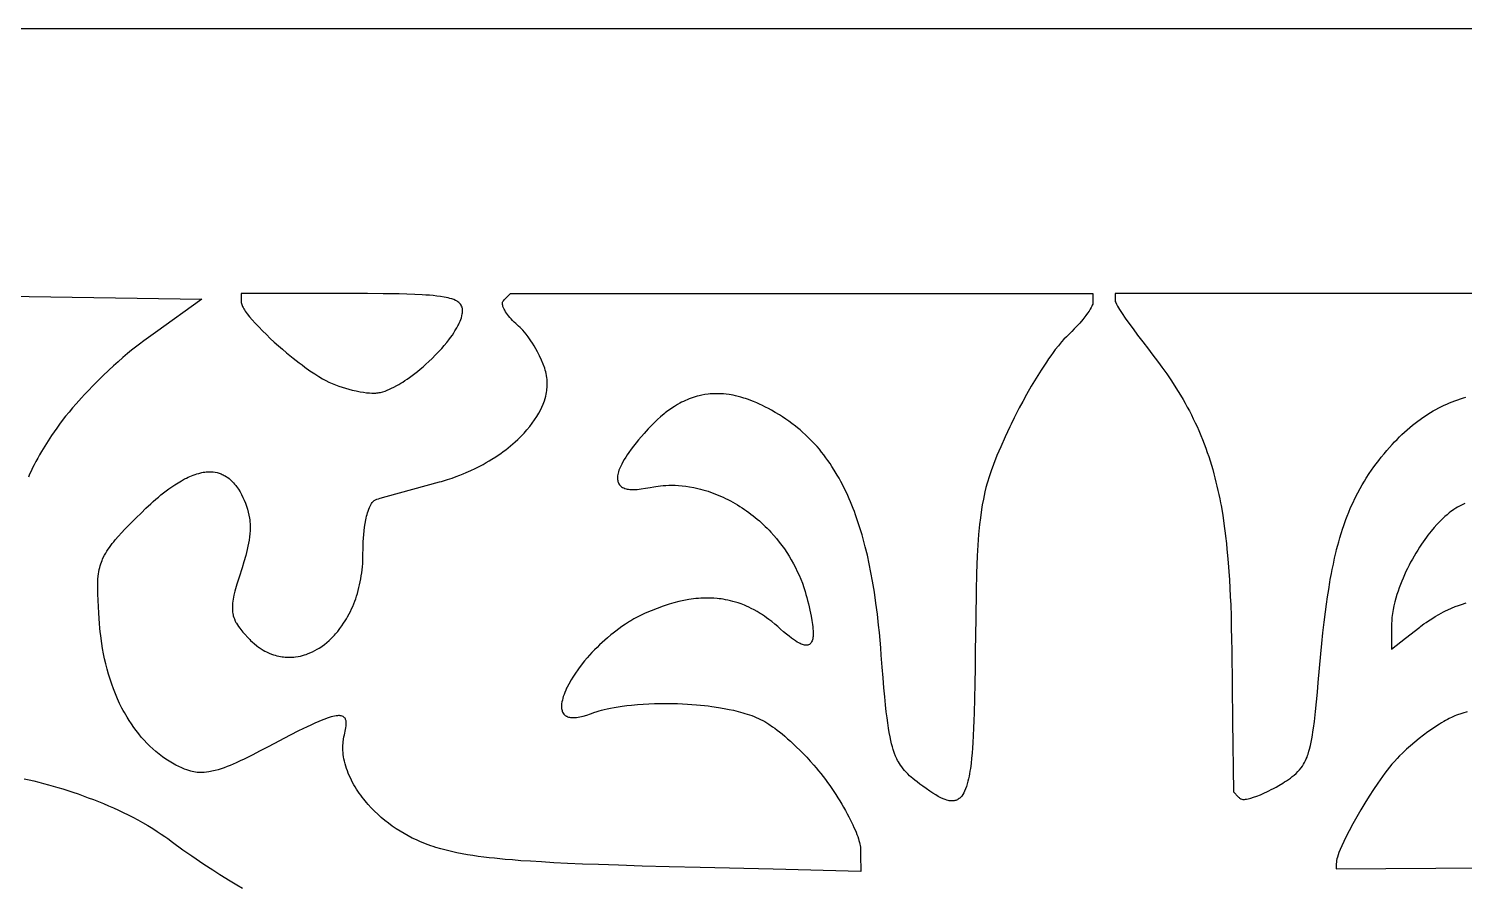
# Model space of a CAD drawing. Extents: x -500 to 500, y -1000 to 1000.
# Drawn here: x -203.5 to 68.2, y 837.6 to 1000 of the extents above; entities that cross this region are included whole.
import ezdxf

# ---------------------------------------------------------------- set-up
doc = ezdxf.new("R2010")
doc.units = 0
doc.layers.add('APS_GEOMETR_', color=18, linetype='CONTINUOUS')

msp = doc.modelspace()

# ---------------------------------------------------------------- linework, layer by layer
at = {"layer": 'APS_GEOMETR_'}
for points in [[(-500, -1000), (500, -1000), (500, 1000), (-500, 1000)], [(-158.15, 864.2), (-159.65, 863.41), (-161.16, 862.63), (-161.92, 862.25), (-162.68, 861.87), (-163.44, 861.51), (-164.21, 861.16), (-164.77, 860.92), (-165.33, 860.68), (-165.89, 860.45), (-166.46, 860.23), (-167.03, 860.03), (-167.61, 859.85), (-168.19, 859.69), (-168.78, 859.55), (-169.06, 859.49), (-169.4, 859.43), (-169.79, 859.37), (-170.24, 859.33), (-170.48, 859.32), (-170.73, 859.31), (-171, 859.32), (-171.28, 859.33), (-171.57, 859.35), (-171.87, 859.39), (-172.19, 859.44), (-172.51, 859.51), (-172.81, 859.58), (-173.16, 859.68), (-173.56, 859.82), (-174.01, 859.98), (-174.5, 860.19), (-175.04, 860.44), (-175.61, 860.73), (-176.23, 861.06), (-176.56, 861.26), (-176.89, 861.46), (-177.54, 861.87), (-178.17, 862.32), (-178.79, 862.79), (-179.39, 863.28), (-179.97, 863.79), (-180.54, 864.32), (-181.09, 864.87), (-181.63, 865.44), (-182.15, 866.03), (-182.65, 866.62), (-183.13, 867.24), (-183.59, 867.86), (-184.03, 868.5), (-184.46, 869.15), (-184.86, 869.8), (-185.11, 870.22), (-185.35, 870.65), (-185.59, 871.08), (-185.82, 871.52), (-186.25, 872.4), (-186.67, 873.29), (-187.05, 874.2), (-187.41, 875.12), (-187.75, 876.05), (-188.06, 876.99), (-188.35, 877.94), (-188.62, 878.89), (-188.87, 879.85), (-189.09, 880.82), (-189.29, 881.79), (-189.47, 882.76), (-189.63, 883.73), (-189.77, 884.7), (-189.83, 885.25), (-189.91, 885.9), (-189.98, 886.65), (-190.05, 887.5), (-190.13, 888.45), (-190.2, 889.51), (-190.27, 890.67), (-190.34, 891.93), (-190.39, 893.06), (-190.4, 893.62), (-190.41, 894.18), (-190.4, 894.75), (-190.38, 895.31), (-190.35, 895.88), (-190.3, 896.44), (-190.25, 896.88), (-190.18, 897.3), (-190.1, 897.7), (-190.01, 898.08), (-189.92, 898.44), (-189.81, 898.79), (-189.7, 899.11), (-189.59, 899.42), (-189.47, 899.7), (-189.35, 899.97), (-189.12, 900.44), (-188.89, 900.84), (-188.69, 901.17), (-188.44, 901.54), (-188.19, 901.91), (-187.92, 902.27), (-187.65, 902.63), (-187.37, 902.98), (-187.08, 903.32), (-186.49, 904), (-185.88, 904.66), (-185.26, 905.32), (-184, 906.6), (-183.1, 907.5), (-182.2, 908.4), (-181.28, 909.29), (-180.35, 910.16), (-179.88, 910.58), (-179.4, 911), (-178.92, 911.41), (-178.43, 911.82), (-177.93, 912.21), (-177.43, 912.6), (-176.92, 912.98), (-176.4, 913.34), (-175.8, 913.74), (-175.2, 914.13), (-174.58, 914.5), (-173.95, 914.84), (-173.63, 915.01), (-173.3, 915.16), (-172.98, 915.31), (-172.65, 915.45), (-172.31, 915.58), (-171.97, 915.7), (-171.63, 915.8), (-171.29, 915.9), (-170.9, 916), (-170.68, 916.05), (-170.42, 916.1), (-170.15, 916.14), (-169.86, 916.17), (-169.55, 916.2), (-169.23, 916.2), (-168.89, 916.2), (-168.54, 916.17), (-168.18, 916.12), (-167.81, 916.04), (-167.43, 915.93), (-167.05, 915.79), (-166.85, 915.71), (-166.66, 915.62), (-166.46, 915.52), (-166.26, 915.41), (-166.01, 915.25), (-165.77, 915.09), (-165.54, 914.91), (-165.31, 914.72), (-165.1, 914.52), (-164.89, 914.31), (-164.68, 914.09), (-164.49, 913.87), (-164.3, 913.63), (-164.12, 913.39), (-163.95, 913.15), (-163.78, 912.9), (-163.47, 912.39), (-163.19, 911.88), (-162.92, 911.35), (-162.68, 910.82), (-162.45, 910.27), (-162.25, 909.72), (-162.07, 909.16), (-161.92, 908.59), (-161.79, 908.01), (-161.69, 907.44), (-161.65, 907.14), (-161.62, 906.85), (-161.58, 906.26), (-161.57, 905.67), (-161.58, 905.07), (-161.62, 904.48), (-161.68, 903.89), (-161.76, 903.29), (-161.86, 902.7), (-161.97, 902.11), (-162.1, 901.52), (-162.24, 900.93), (-162.4, 900.35), (-162.73, 899.19), (-163.08, 898.05), (-163.66, 896.26), (-164.06, 894.94), (-164.44, 893.61), (-164.62, 892.87), (-164.77, 892.12), (-164.82, 891.73), (-164.87, 891.34), (-164.91, 890.95), (-164.93, 890.56), (-164.92, 890.2), (-164.9, 889.89), (-164.88, 889.63), (-164.85, 889.41), (-164.79, 889.11), (-164.75, 888.98), (-164.65, 888.66), (-164.55, 888.39), (-164.37, 887.97), (-164.24, 887.7), (-164.17, 887.6), (-163.97, 887.28), (-163.76, 886.96), (-163.54, 886.65), (-163.32, 886.35), (-162.92, 885.87), (-162.57, 885.46), (-162, 884.84), (-161.63, 884.45), (-161.47, 884.29), (-161.12, 883.98), (-160.81, 883.7), (-160.31, 883.3), (-159.98, 883.05), (-159.84, 882.95), (-159.46, 882.7), (-159.1, 882.49), (-158.77, 882.3), (-158.46, 882.14), (-157.93, 881.9), (-157.53, 881.73), (-157.17, 881.61), (-156.82, 881.5), (-156.48, 881.41), (-156.15, 881.33), (-155.83, 881.27), (-155.53, 881.21), (-155.24, 881.18), (-154.96, 881.15), (-154.44, 881.11), (-153.99, 881.11), (-153.59, 881.13), (-153.27, 881.15), (-152.98, 881.19), (-152.49, 881.27), (-152.05, 881.36), (-151.65, 881.46), (-151.29, 881.56), (-150.97, 881.66), (-150.69, 881.76), (-150.25, 881.93), (-149.75, 882.17), (-149.3, 882.4), (-148.89, 882.63), (-148.53, 882.85), (-148.21, 883.05), (-147.93, 883.24), (-147.5, 883.55), (-147.03, 883.94), (-146.61, 884.31), (-146.24, 884.66), (-145.91, 884.98), (-145.62, 885.28), (-145.38, 885.55), (-145, 885.99), (-144.58, 886.55), (-144.2, 887.06), (-143.87, 887.55), (-143.59, 887.99), (-143.34, 888.39), (-143.13, 888.75), (-142.81, 889.34), (-142.59, 889.8), (-142.37, 890.27), (-142.16, 890.74), (-141.96, 891.22), (-141.77, 891.7), (-141.59, 892.18), (-141.43, 892.67), (-141.27, 893.16), (-141.11, 893.73), (-140.98, 894.29), (-140.85, 894.84), (-140.74, 895.4), (-140.63, 895.96), (-140.53, 896.52), (-140.45, 897.08), (-140.38, 897.64), (-140.32, 898.21), (-140.27, 898.86), (-140.23, 899.8), (-140.21, 900.75), (-140.2, 901.48), (-140.18, 902.21), (-140.16, 902.93), (-140.11, 903.66), (-140.06, 904.35), (-140, 905.04), (-139.91, 905.74), (-139.81, 906.42), (-139.69, 907.11), (-139.61, 907.45), (-139.53, 907.78), (-139.44, 908.12), (-139.35, 908.45), (-139.24, 908.78), (-139.13, 909.11), (-139, 909.42), (-138.87, 909.71), (-138.73, 909.96), (-138.59, 910.18), (-138.45, 910.37), (-138.32, 910.53), (-138.19, 910.66), (-138.08, 910.76), (-137.96, 910.85), (-137.83, 910.92), (-137.7, 910.98), (-137.56, 911.03), (-137.27, 911.11), (-136.99, 911.19), (-135.85, 911.5), (-130.8, 912.89), (-125.74, 914.28), (-125.33, 914.39), (-125.15, 914.44), (-124.2, 914.74), (-123.34, 915.02), (-122.56, 915.3), (-121.86, 915.57), (-121.23, 915.81), (-120.69, 916.04), (-119.83, 916.42), (-118.98, 916.83), (-118.2, 917.22), (-117.5, 917.59), (-116.88, 917.94), (-116.32, 918.26), (-115.84, 918.56), (-115.08, 919.04), (-114.61, 919.36), (-114.13, 919.69), (-113.67, 920.03), (-113.21, 920.38), (-112.75, 920.73), (-112.3, 921.09), (-111.86, 921.46), (-111.43, 921.84), (-110.94, 922.28), (-110.33, 922.88), (-109.74, 923.49), (-109.18, 924.12), (-108.63, 924.77), (-108.17, 925.38), (-107.73, 926), (-107.32, 926.65), (-106.92, 927.3), (-106.63, 927.86), (-106.36, 928.44), (-106.11, 929.02), (-105.89, 929.62), (-105.75, 930.09), (-105.64, 930.51), (-105.56, 930.87), (-105.5, 931.17), (-105.43, 931.59), (-105.4, 931.77), (-105.36, 932.23), (-105.35, 932.66), (-105.35, 933.05), (-105.36, 933.4), (-105.39, 933.71), (-105.42, 933.99), (-105.48, 934.43), (-105.56, 934.77), (-105.64, 935.1), (-105.73, 935.44), (-105.83, 935.77), (-106.13, 936.56), (-106.45, 937.34), (-106.79, 938.11), (-107.16, 938.87), (-107.51, 939.48), (-107.83, 940.04), (-108.15, 940.53), (-108.44, 940.98), (-108.71, 941.37), (-108.95, 941.71), (-109.35, 942.24), (-109.68, 942.63), (-109.97, 942.96), (-110.23, 943.24), (-110.46, 943.46), (-110.78, 943.77), (-110.92, 943.89), (-111.3, 944.23), (-111.61, 944.52), (-111.9, 944.81), (-112.17, 945.1), (-112.42, 945.38), (-112.66, 945.67), (-112.87, 945.94), (-113.07, 946.22), (-113.24, 946.48), (-113.39, 946.74), (-113.52, 946.98), (-113.63, 947.22), (-113.72, 947.45), (-113.78, 947.66), (-113.81, 947.86), (-113.82, 948.04), (-113.81, 948.21), (-113.79, 948.31), (-113.75, 948.4), (-113.7, 948.48), (-113.64, 948.56), (-113.5, 948.72), (-113.36, 948.86), (-112.31, 949.91), (-2.1, 949.91), (-2.1, 948.52), (-2.1, 948.21), (-2.11, 948.05), (-2.14, 947.9), (-2.22, 947.71), (-2.3, 947.52), (-2.43, 947.26), (-2.6, 946.96), (-2.83, 946.6), (-3.1, 946.2), (-3.44, 945.75), (-4.03, 945.01), (-4.6, 944.34), (-5.13, 943.75), (-5.62, 943.22), (-6.07, 942.76), (-6.47, 942.36), (-7.12, 941.73), (-7.58, 941.26), (-8.03, 940.77), (-8.63, 940.05), (-9.21, 939.33), (-9.64, 938.74), (-10.07, 938.14), (-10.5, 937.54), (-10.91, 936.93), (-11.89, 935.43), (-12.84, 933.9), (-13.76, 932.37), (-14.66, 930.82), (-15.39, 929.47), (-16.03, 928.28), (-16.56, 927.26), (-16.99, 926.41), (-17.58, 925.22), (-17.82, 924.71), (-18.69, 922.83), (-19.54, 920.93), (-20.25, 919.26), (-20.93, 917.57), (-21.34, 916.41), (-21.67, 915.44), (-22.1, 914.08), (-22.33, 913.22), (-22.53, 912.43), (-22.69, 911.7), (-22.83, 911.04), (-23.05, 909.92), (-23.18, 909.09), (-23.39, 907.51), (-23.55, 906.2), (-23.73, 904.37), (-23.87, 902.32), (-23.98, 900.28), (-24.1, 896.98), (-24.19, 893.69), (-24.28, 888.43), (-24.35, 882.27), (-24.39, 879.18), (-24.43, 876.1), (-24.49, 873.31), (-24.56, 870.53), (-24.61, 869.13), (-24.67, 867.74), (-24.74, 866.35), (-24.82, 864.95), (-24.89, 863.98), (-24.97, 863), (-25.05, 862.02), (-25.16, 861.04), (-25.29, 860.07), (-25.36, 859.59), (-25.45, 859.1), (-25.54, 858.62), (-25.64, 858.14), (-25.75, 857.67), (-25.87, 857.19), (-25.94, 856.93), (-26.02, 856.69), (-26.19, 856.23), (-26.37, 855.82), (-26.55, 855.46), (-26.74, 855.14), (-26.92, 854.88), (-27.1, 854.67), (-27.26, 854.5), (-27.41, 854.38), (-27.57, 854.27), (-27.73, 854.18), (-27.89, 854.11), (-28.05, 854.05), (-28.21, 854.01), (-28.36, 853.98), (-28.51, 853.95), (-28.8, 853.94), (-29.06, 853.95), (-29.28, 853.98), (-29.46, 854.01), (-29.75, 854.09), (-30.08, 854.2), (-30.46, 854.36), (-30.89, 854.55), (-31.35, 854.79), (-31.85, 855.08), (-32.39, 855.41), (-32.96, 855.79), (-33.64, 856.27), (-34.27, 856.72), (-34.84, 857.14), (-35.34, 857.53), (-35.79, 857.88), (-36.17, 858.2), (-36.78, 858.72), (-37.13, 859.05), (-37.46, 859.39), (-37.76, 859.72), (-38.03, 860.05), (-38.28, 860.38), (-38.51, 860.7), (-38.71, 861.01), (-38.89, 861.32), (-39.06, 861.62), (-39.2, 861.91), (-39.44, 862.44), (-39.63, 862.91), (-39.77, 863.31), (-39.9, 863.7), (-40.04, 864.18), (-40.18, 864.73), (-40.33, 865.37), (-40.49, 866.08), (-40.64, 866.87), (-40.79, 867.74), (-40.93, 868.69), (-41.06, 869.65), (-41.2, 870.8), (-41.34, 872.13), (-41.49, 873.64), (-41.64, 875.34), (-41.8, 877.21), (-41.97, 879.27), (-42.14, 881.5), (-42.25, 882.93), (-42.37, 884.36), (-42.5, 885.8), (-42.64, 887.22), (-42.88, 889.3), (-43.15, 891.37), (-43.45, 893.44), (-43.78, 895.51), (-44.09, 897.15), (-44.42, 898.78), (-44.78, 900.41), (-45.16, 902.03), (-45.36, 902.79), (-45.57, 903.55), (-45.79, 904.3), (-46.02, 905.06), (-46.25, 905.81), (-46.49, 906.56), (-46.74, 907.3), (-46.99, 908.05), (-47.22, 908.66), (-47.45, 909.27), (-47.69, 909.88), (-47.94, 910.49), (-48.2, 911.09), (-48.46, 911.69), (-48.73, 912.28), (-49.01, 912.87), (-49.41, 913.65), (-49.78, 914.36), (-50.13, 915), (-50.46, 915.57), (-51.03, 916.53), (-51.47, 917.23), (-51.84, 917.78), (-52.23, 918.33), (-52.62, 918.87), (-53.03, 919.41), (-53.44, 919.94), (-53.86, 920.46), (-54.3, 920.96), (-54.75, 921.46), (-55.27, 922.02), (-55.89, 922.64), (-56.48, 923.19), (-57.02, 923.69), (-57.52, 924.12), (-57.98, 924.51), (-58.39, 924.83), (-59.05, 925.34), (-59.63, 925.76), (-60.22, 926.17), (-60.82, 926.57), (-61.42, 926.96), (-62.21, 927.44), (-62.91, 927.84), (-63.51, 928.17), (-64.02, 928.44), (-64.73, 928.8), (-65.04, 928.95), (-65.71, 929.25), (-66.31, 929.5), (-66.82, 929.7), (-67.25, 929.86), (-67.86, 930.07), (-68.12, 930.15), (-68.7, 930.32), (-69.24, 930.46), (-69.74, 930.57), (-70.19, 930.67), (-70.95, 930.8), (-71.52, 930.88), (-72.01, 930.92), (-72.48, 930.95), (-72.92, 930.97), (-73.35, 930.97), (-73.76, 930.96), (-74.16, 930.95), (-74.53, 930.92), (-74.88, 930.88), (-75.53, 930.8), (-76.1, 930.69), (-76.59, 930.58), (-76.99, 930.48), (-77.35, 930.38), (-77.72, 930.26), (-78.1, 930.13), (-78.47, 929.99), (-78.85, 929.84), (-79.21, 929.68), (-79.57, 929.52), (-79.93, 929.34), (-80.28, 929.16), (-80.68, 928.93), (-81.26, 928.57), (-81.76, 928.24), (-82.19, 927.95), (-82.53, 927.71), (-83.01, 927.35), (-83.21, 927.19), (-83.93, 926.58), (-84.51, 926.06), (-85.3, 925.3), (-86.24, 924.3), (-87.01, 923.46), (-88.05, 922.27), (-88.54, 921.67), (-89.01, 921.07), (-89.47, 920.46), (-89.93, 919.84), (-90.22, 919.4), (-90.5, 918.96), (-90.78, 918.52), (-91.04, 918.06), (-91.24, 917.67), (-91.42, 917.28), (-91.6, 916.88), (-91.77, 916.48), (-91.85, 916.22), (-91.92, 915.95), (-91.98, 915.68), (-92.03, 915.41), (-92.04, 915.19), (-92.05, 914.97), (-92.04, 914.75), (-92.02, 914.53), (-91.98, 914.36), (-91.93, 914.21), (-91.86, 914.05), (-91.79, 913.9), (-91.65, 913.71), (-91.48, 913.53), (-91.3, 913.38), (-91.09, 913.25), (-90.88, 913.15), (-90.66, 913.07), (-90.44, 913), (-90.22, 912.94), (-89.96, 912.9), (-89.69, 912.87), (-89.43, 912.85), (-89.17, 912.83), (-88.76, 912.85), (-88.36, 912.87), (-87.96, 912.91), (-87.56, 912.95), (-86.75, 913.09), (-85.88, 913.26), (-85.2, 913.38), (-84.81, 913.44), (-84.38, 913.5), (-83.92, 913.55), (-83.43, 913.6), (-82.91, 913.63), (-82.35, 913.65), (-81.77, 913.65), (-81.15, 913.64), (-80.51, 913.61), (-79.83, 913.55), (-79.13, 913.47), (-78.4, 913.37), (-77.64, 913.23), (-76.86, 913.06), (-76.37, 912.94), (-75.88, 912.81), (-75.4, 912.66), (-74.91, 912.51), (-74.43, 912.35), (-73.95, 912.18), (-73.48, 911.99), (-73, 911.8), (-72.54, 911.6), (-72.07, 911.39), (-71.61, 911.17), (-71.15, 910.94), (-70.69, 910.7), (-70.24, 910.45), (-69.79, 910.2), (-69.35, 909.94), (-68.91, 909.66), (-68.48, 909.39), (-68.05, 909.1), (-67.63, 908.81), (-67.21, 908.51), (-66.8, 908.2), (-66.4, 907.88), (-66, 907.56), (-65.6, 907.23), (-65.21, 906.9), (-64.83, 906.56), (-64.46, 906.21), (-64.09, 905.86), (-63.73, 905.51), (-63.38, 905.14), (-63.03, 904.78), (-62.49, 904.18), (-61.96, 903.56), (-61.45, 902.92), (-60.96, 902.27), (-60.48, 901.61), (-60.03, 900.93), (-59.59, 900.24), (-59.17, 899.54), (-58.77, 898.82), (-58.39, 898.1), (-58.03, 897.36), (-57.69, 896.62), (-57.38, 895.87), (-57.08, 895.11), (-56.81, 894.34), (-56.57, 893.57), (-56.4, 892.99), (-56.24, 892.41), (-56.08, 891.83), (-55.93, 891.24), (-55.79, 890.65), (-55.66, 890.06), (-55.54, 889.47), (-55.42, 888.88), (-55.28, 888.09), (-55.21, 887.69), (-55.15, 887.29), (-55.11, 886.89), (-55.07, 886.49), (-55.05, 886.09), (-55.04, 885.69), (-55.05, 885.26), (-55.06, 885.04), (-55.08, 884.83), (-55.11, 884.62), (-55.16, 884.41), (-55.23, 884.21), (-55.32, 884.01), (-55.38, 883.9), (-55.45, 883.8), (-55.52, 883.72), (-55.6, 883.64), (-55.68, 883.58), (-55.75, 883.53), (-55.9, 883.45), (-56.04, 883.41), (-56.15, 883.39), (-56.27, 883.38), (-56.39, 883.38), (-56.53, 883.39), (-56.69, 883.42), (-56.86, 883.47), (-57.06, 883.53), (-57.27, 883.61), (-57.5, 883.71), (-57.74, 883.83), (-58.03, 884), (-58.36, 884.2), (-58.73, 884.46), (-59.15, 884.76), (-59.6, 885.11), (-60.09, 885.51), (-60.62, 885.96), (-61.19, 886.46), (-61.72, 886.93), (-62.26, 887.39), (-62.86, 887.86), (-63.4, 888.27), (-63.86, 888.61), (-64.25, 888.88), (-64.8, 889.26), (-65.04, 889.41), (-65.65, 889.77), (-66.21, 890.08), (-66.74, 890.36), (-67.23, 890.59), (-67.66, 890.79), (-68.05, 890.96), (-68.68, 891.21), (-69.21, 891.39), (-69.73, 891.55), (-70.22, 891.69), (-70.7, 891.81), (-71.16, 891.92), (-71.61, 892.01), (-72.03, 892.09), (-72.43, 892.15), (-72.82, 892.2), (-73.18, 892.24), (-73.84, 892.29), (-74.42, 892.32), (-74.9, 892.33), (-75.36, 892.32), (-75.82, 892.3), (-76.28, 892.28), (-76.74, 892.25), (-77.2, 892.21), (-77.66, 892.16), (-78.11, 892.1), (-78.57, 892.04), (-79.51, 891.86), (-80.45, 891.65), (-81.38, 891.41), (-82.3, 891.15), (-83.44, 890.77), (-84.56, 890.36), (-85.68, 889.92), (-86.79, 889.46), (-87.47, 889.14), (-88.06, 888.84), (-88.56, 888.58), (-88.97, 888.36), (-89.53, 888.03), (-89.77, 887.88), (-90.53, 887.39), (-91.22, 886.92), (-91.83, 886.49), (-92.39, 886.08), (-92.87, 885.7), (-93.3, 885.36), (-93.96, 884.82), (-94.46, 884.37), (-94.96, 883.91), (-95.45, 883.45), (-95.93, 882.98), (-96.41, 882.5), (-96.88, 882.01), (-97.33, 881.51), (-97.78, 881.01), (-98.28, 880.42), (-98.92, 879.6), (-99.44, 878.91), (-100.13, 877.93), (-100.5, 877.34), (-100.82, 876.83), (-101.28, 876.01), (-101.56, 875.48), (-101.68, 875.25), (-101.85, 874.87), (-102.01, 874.48), (-102.16, 874.09), (-102.31, 873.69), (-102.4, 873.36), (-102.48, 873.02), (-102.56, 872.68), (-102.62, 872.33), (-102.63, 872.1), (-102.64, 871.87), (-102.64, 871.64), (-102.62, 871.41), (-102.59, 871.25), (-102.55, 871.08), (-102.5, 870.92), (-102.44, 870.76), (-102.31, 870.54), (-102.19, 870.37), (-102.06, 870.23), (-101.94, 870.12), (-101.84, 870.05), (-101.75, 869.99), (-101.66, 869.95), (-101.49, 869.88), (-101.31, 869.82), (-101.13, 869.77), (-100.94, 869.73), (-100.66, 869.71), (-100.38, 869.71), (-100.09, 869.71), (-99.81, 869.73), (-99.49, 869.78), (-99.17, 869.84), (-98.85, 869.91), (-98.53, 869.98), (-97.85, 870.2), (-97.18, 870.43), (-96.98, 870.51), (-96.56, 870.66), (-95.93, 870.86), (-95.53, 870.98), (-95.07, 871.1), (-94.56, 871.23), (-93.99, 871.36), (-93.37, 871.5), (-92.69, 871.63), (-91.95, 871.75), (-91.15, 871.87), (-90.3, 871.99), (-89.39, 872.09), (-88.3, 872.19), (-87.22, 872.27), (-86.13, 872.33), (-85.04, 872.37), (-83.95, 872.4), (-82.86, 872.4), (-81.77, 872.39), (-80.68, 872.36), (-79.74, 872.32), (-78.83, 872.27), (-77.96, 872.21), (-77.13, 872.15), (-76.34, 872.07), (-75.58, 871.99), (-74.87, 871.91), (-74.19, 871.82), (-72.94, 871.64), (-71.85, 871.45), (-70.91, 871.26), (-70.12, 871.09), (-69.24, 870.88), (-68.36, 870.64), (-67.93, 870.51), (-67.49, 870.38), (-67.06, 870.23), (-66.64, 870.08), (-66.21, 869.92), (-65.79, 869.75), (-65.38, 869.56), (-64.97, 869.37), (-64.57, 869.17), (-64.18, 868.95), (-63.79, 868.72), (-63.41, 868.47), (-62.7, 867.97), (-62.29, 867.68), (-61.86, 867.35), (-61.4, 867), (-60.92, 866.61), (-60.41, 866.18), (-59.88, 865.72), (-59.33, 865.23), (-58.75, 864.7), (-58.16, 864.13), (-57.54, 863.53), (-56.91, 862.89), (-56.26, 862.21), (-55.6, 861.48), (-54.92, 860.72), (-54.46, 860.19), (-54.02, 859.65), (-53.58, 859.11), (-53.14, 858.56), (-52.72, 858.01), (-52.3, 857.45), (-51.89, 856.88), (-51.49, 856.3), (-51.1, 855.72), (-50.72, 855.14), (-50.34, 854.55), (-49.97, 853.95), (-49.62, 853.35), (-49.26, 852.75), (-48.92, 852.14), (-48.59, 851.53), (-48.3, 850.97), (-48.03, 850.44), (-47.77, 849.92), (-47.53, 849.42), (-47.31, 848.93), (-47.11, 848.47), (-46.92, 848.03), (-46.76, 847.6), (-46.61, 847.2), (-46.48, 846.81), (-46.36, 846.45), (-46.27, 846.11), (-46.19, 845.79), (-46.13, 845.49), (-46.08, 845.21), (-46.06, 844.96), (-46.05, 843.77), (-46.04, 840.61), (-62.62, 841.02), (-76.41, 841.36), (-82.26, 841.51), (-87.41, 841.64), (-91.86, 841.77), (-95.62, 841.9), (-98.7, 842.01), (-101.53, 842.14), (-104.11, 842.27), (-106.45, 842.4), (-108.53, 842.53), (-110.37, 842.65), (-111.95, 842.78), (-113.29, 842.89), (-115.33, 843.1), (-116.35, 843.21), (-117.37, 843.33), (-118.4, 843.46), (-119.42, 843.61), (-120.43, 843.77), (-121.45, 843.95), (-122.46, 844.15), (-123.46, 844.37), (-124.46, 844.61), (-125.45, 844.87), (-126.43, 845.16), (-126.91, 845.32), (-127.4, 845.48), (-127.88, 845.65), (-128.36, 845.83), (-128.83, 846.02), (-129.31, 846.21), (-130.1, 846.56), (-130.89, 846.93), (-131.67, 847.34), (-132.44, 847.76), (-133.19, 848.22), (-133.93, 848.69), (-134.66, 849.2), (-135.37, 849.72), (-136.07, 850.26), (-136.74, 850.83), (-137.4, 851.42), (-138.03, 852.02), (-138.65, 852.65), (-139.24, 853.3), (-139.53, 853.63), (-139.81, 853.96), (-140.08, 854.3), (-140.35, 854.64), (-140.64, 855.02), (-140.91, 855.41), (-141.18, 855.8), (-141.44, 856.2), (-141.7, 856.61), (-141.94, 857.02), (-142.17, 857.44), (-142.39, 857.87), (-142.6, 858.3), (-142.8, 858.74), (-142.99, 859.18), (-143.16, 859.62), (-143.32, 860.07), (-143.47, 860.53), (-143.6, 860.98), (-143.72, 861.44), (-143.81, 861.88), (-143.89, 862.3), (-143.94, 862.7), (-143.98, 863.09), (-144.01, 863.46), (-144.02, 863.82), (-144.02, 864.16), (-144.01, 864.49), (-143.99, 864.79), (-143.96, 865.08), (-143.89, 865.61), (-143.81, 866.06), (-143.73, 866.44), (-143.5, 867.43), (-143.44, 867.8), (-143.39, 868.17), (-143.38, 868.38), (-143.38, 868.59), (-143.39, 868.79), (-143.4, 869), (-143.42, 869.12), (-143.45, 869.24), (-143.49, 869.35), (-143.53, 869.47), (-143.61, 869.59), (-143.69, 869.69), (-143.83, 869.82), (-143.94, 869.9), (-143.99, 869.93), (-144.17, 869.99), (-144.35, 870.05), (-144.52, 870.07), (-144.68, 870.08), (-144.84, 870.08), (-145.01, 870.07), (-145.31, 870.03), (-145.61, 869.97), (-145.91, 869.91), (-146.21, 869.84), (-146.61, 869.71), (-147, 869.58), (-147.4, 869.44), (-147.79, 869.3), (-148.55, 868.98), (-149.3, 868.65), (-150.05, 868.31), (-150.8, 867.97), (-152.4, 867.19), (-153.98, 866.39)], [(-163.23, 948.2), (-163.21, 948.04), (-163.16, 947.86), (-163.1, 947.67), (-163.01, 947.48), (-162.91, 947.27), (-162.78, 947.05), (-162.64, 946.82), (-162.48, 946.58), (-162.31, 946.33), (-162.11, 946.07), (-161.68, 945.53), (-161.19, 944.95), (-160.64, 944.34), (-159.94, 943.59), (-159.22, 942.86), (-158.49, 942.14), (-157.75, 941.43), (-156.99, 940.73), (-156.22, 940.05), (-155.44, 939.38), (-154.66, 938.71), (-154.04, 938.2), (-153.43, 937.71), (-152.85, 937.25), (-152.29, 936.81), (-151.74, 936.4), (-151.22, 936.02), (-150.24, 935.32), (-149.35, 934.72), (-148.55, 934.22), (-147.85, 933.8), (-147.24, 933.47), (-146.65, 933.18), (-146.04, 932.9), (-145.42, 932.65), (-144.8, 932.42), (-144.16, 932.21), (-143.52, 932.01), (-142.88, 931.83), (-142.24, 931.66), (-141.47, 931.49), (-140.77, 931.35), (-140.12, 931.24), (-139.53, 931.16), (-139, 931.11), (-138.53, 931.08), (-138.12, 931.07), (-137.78, 931.09), (-137.56, 931.11), (-137.34, 931.14), (-137.12, 931.18), (-136.9, 931.22), (-136.47, 931.34), (-136.04, 931.48), (-135.62, 931.64), (-135.21, 931.81), (-134.8, 932), (-134.4, 932.2), (-133.79, 932.53), (-133.45, 932.72), (-133.08, 932.94), (-132.69, 933.18), (-132.28, 933.45), (-131.84, 933.74), (-131.39, 934.06), (-130.92, 934.41), (-130.42, 934.78), (-129.91, 935.18), (-129.39, 935.61), (-128.84, 936.07), (-128.29, 936.56), (-127.72, 937.09), (-127.13, 937.64), (-126.47, 938.3), (-125.87, 938.93), (-125.32, 939.53), (-124.82, 940.11), (-124.37, 940.65), (-123.97, 941.16), (-123.62, 941.63), (-123.3, 942.07), (-123.04, 942.47), (-122.81, 942.83), (-122.46, 943.41), (-122.24, 943.81), (-122.14, 944), (-121.98, 944.33), (-121.84, 944.66), (-121.7, 945.01), (-121.59, 945.35), (-121.5, 945.71), (-121.43, 946.06), (-121.41, 946.24), (-121.39, 946.42), (-121.38, 946.6), (-121.38, 946.78), (-121.39, 946.92), (-121.41, 947.06), (-121.44, 947.19), (-121.47, 947.31), (-121.56, 947.54), (-121.66, 947.73), (-121.77, 947.9), (-121.89, 948.04), (-122, 948.15), (-122.09, 948.23), (-122.24, 948.34), (-122.39, 948.45), (-122.54, 948.54), (-122.71, 948.62), (-123.04, 948.77), (-123.39, 948.89), (-123.75, 949), (-124.11, 949.09), (-124.83, 949.23), (-125.53, 949.35), (-126.22, 949.44), (-126.92, 949.52), (-127.62, 949.58), (-128.32, 949.63), (-129.02, 949.67), (-130.42, 949.73), (-131.9, 949.79), (-133.39, 949.83), (-134.87, 949.86), (-136.36, 949.88), (-139.33, 949.9), (-142.31, 949.91), (-152.77, 949.91), (-163.23, 949.91)]]:
    msp.add_lwpolyline(points, close=True, dxfattribs=at)
for points in [[(-244.32, 950), (-170.68, 948.86), (-179.49, 942.54), (-181.69, 940.96), (-182.47, 940.37), (-183.24, 939.78), (-184, 939.18), (-184.76, 938.57), (-185.66, 937.8), (-186.55, 937.02), (-187.43, 936.23), (-188.31, 935.43), (-189.42, 934.36), (-190.43, 933.36), (-191.35, 932.44), (-192.16, 931.6), (-192.88, 930.84), (-193.5, 930.16), (-194.49, 929.07), (-195.16, 928.28), (-195.83, 927.49), (-196.48, 926.69), (-197.12, 925.88), (-197.64, 925.19), (-198.15, 924.48), (-198.65, 923.77), (-199.13, 923.05), (-200.1, 921.53), (-201.04, 920.01), (-201.4, 919.39), (-201.76, 918.77), (-202.11, 918.14), (-202.45, 917.51), (-202.67, 917.08), (-202.88, 916.64), (-203.08, 916.2), (-203.28, 915.76), (-203.51, 915.18)], [(112.99, 949.91), (2.09, 949.91), (2.08, 949.13), (2.08, 948.85), (2.09, 948.64), (2.1, 948.55), (2.13, 948.44), (2.23, 948.19), (2.38, 947.89), (2.57, 947.53), (2.96, 946.88), (3.45, 946.12), (4.03, 945.25), (4.71, 944.28), (5.49, 943.21), (6.36, 942.03), (7.34, 940.75), (8.41, 939.37), (9.06, 938.54), (9.7, 937.71), (10.33, 936.87), (10.95, 936.02), (11.87, 934.72), (12.76, 933.4), (13.62, 932.06), (14.47, 930.71), (14.95, 929.89), (15.36, 929.18), (15.76, 928.45), (16.15, 927.72), (16.53, 926.98), (16.9, 926.24), (17.26, 925.49), (17.61, 924.74), (17.95, 923.99), (18.33, 923.09), (18.65, 922.29), (18.96, 921.49), (19.26, 920.69), (19.55, 919.88), (19.82, 919.07), (20.08, 918.25), (20.33, 917.43), (20.58, 916.61), (20.79, 915.83), (20.99, 915.05), (21.19, 914.26), (21.37, 913.48), (21.56, 912.69), (21.73, 911.9), (21.89, 911.11), (22.05, 910.31), (22.14, 909.85), (22.33, 908.75), (22.46, 907.96), (22.6, 907), (22.76, 905.89), (22.93, 904.61), (23.01, 904.02), (23.16, 902.61), (23.26, 901.59), (23.38, 900.37), (23.5, 898.95), (23.64, 897.32), (23.73, 895.75), (23.82, 894.19), (23.9, 892.62), (23.97, 891.06), (24.04, 888.89), (24.09, 886.72), (24.14, 884.55), (24.18, 882.38), (24.32, 869.03), (24.47, 855.67), (25.44, 854.69), (25.55, 854.58), (25.65, 854.48), (25.77, 854.39), (25.84, 854.35), (25.9, 854.32), (26.07, 854.28), (26.24, 854.25), (26.42, 854.25), (26.6, 854.25), (26.77, 854.27), (26.95, 854.3), (27.3, 854.37), (27.76, 854.48), (28.3, 854.64), (28.92, 854.86), (29.62, 855.13), (29.99, 855.29), (30.38, 855.46), (30.79, 855.65), (31.21, 855.86), (31.65, 856.08), (32.1, 856.32), (32.57, 856.58), (33.05, 856.86), (33.81, 857.31), (34.18, 857.54), (34.55, 857.78), (34.91, 858.02), (35.27, 858.27), (35.62, 858.54), (35.96, 858.81), (36.34, 859.15), (36.68, 859.5), (37, 859.85), (37.28, 860.2), (37.53, 860.55), (37.75, 860.9), (37.95, 861.24), (38.12, 861.58), (38.27, 861.9), (38.41, 862.22), (38.52, 862.52), (38.62, 862.81), (38.78, 863.33), (38.89, 863.76), (39.06, 864.41), (39.2, 865.05), (39.33, 865.71), (39.44, 866.36), (39.54, 867.02), (39.64, 867.68), (39.8, 869), (40.01, 870.84), (40.2, 872.68), (40.37, 874.53), (40.52, 876.37), (40.76, 879.06), (41, 881.76), (41.2, 883.75), (41.42, 885.75), (41.65, 887.75), (41.89, 889.74), (42.08, 891.14), (42.29, 892.54), (42.51, 893.94), (42.74, 895.34), (42.82, 895.81), (43.03, 896.94), (43.19, 897.74), (43.4, 898.71), (43.64, 899.84), (43.94, 901.13), (44.02, 901.49), (44.25, 902.35), (44.42, 902.96), (44.63, 903.7), (44.89, 904.56), (45.19, 905.54), (45.3, 905.86), (45.57, 906.62), (45.77, 907.16), (46.02, 907.81), (46.32, 908.57), (46.67, 909.43), (47.05, 910.27), (47.53, 911.28), (48, 912.19), (48.44, 913.02), (48.87, 913.76), (49.26, 914.41), (49.61, 914.97), (50.2, 915.87), (50.63, 916.49), (51.07, 917.11), (51.51, 917.72), (51.97, 918.33), (52.47, 918.96), (52.98, 919.58), (53.5, 920.2), (54.02, 920.81), (54.53, 921.37), (54.98, 921.86), (55.44, 922.33), (55.91, 922.79), (56.38, 923.25), (56.87, 923.7), (57.36, 924.14), (57.86, 924.58), (58.36, 925), (58.89, 925.42), (59.35, 925.78), (59.83, 926.12), (60.31, 926.46), (60.8, 926.79), (61.29, 927.11), (61.79, 927.42), (62.3, 927.72), (62.81, 928.01), (63.37, 928.31), (63.86, 928.56), (64.36, 928.79), (64.87, 929.02), (65.38, 929.23), (65.89, 929.44), (66.41, 929.63), (66.93, 929.82), (67.45, 930), (68, 930.16), (68.47, 930.29)], [(68.27, 910.18), (67.74, 909.95), (67.29, 909.73), (66.9, 909.52), (66.58, 909.34), (66.36, 909.2), (66.17, 909.07), (65.92, 908.9), (65.62, 908.68), (65.28, 908.41), (64.9, 908.09), (64.48, 907.72), (64.02, 907.29), (63.52, 906.81), (63, 906.26), (62.46, 905.64), (61.89, 904.96), (61.3, 904.22), (60.99, 903.82), (60.69, 903.4), (60.38, 902.96), (60.07, 902.5), (59.71, 901.95), (59.35, 901.39), (59, 900.83), (58.67, 900.26), (58.34, 899.68), (58.02, 899.1), (57.71, 898.51), (57.42, 897.92), (57.13, 897.32), (56.85, 896.72), (56.59, 896.11), (56.33, 895.5), (56.09, 894.88), (55.86, 894.26), (55.64, 893.64), (55.43, 893.01), (55.22, 892.3), (55.02, 891.58), (54.85, 890.86), (54.7, 890.13), (54.58, 889.39), (54.53, 889.02), (54.49, 888.66), (54.45, 888.29), (54.43, 887.92), (54.41, 887.55), (54.4, 887.18), (54.4, 886.04), (54.4, 884.9), (54.4, 882.63), (57.06, 884.73), (59.73, 886.82), (59.96, 887), (60.52, 887.42), (60.93, 887.7), (61.42, 888.04), (62.01, 888.42), (62.68, 888.85), (63.37, 889.24), (63.81, 889.48), (64.23, 889.7), (64.64, 889.9), (65.03, 890.09), (65.78, 890.42), (66.46, 890.7), (67.08, 890.93), (67.63, 891.12), (68.51, 891.4)], [(68.72, 870.81), (67.88, 870.57), (67.33, 870.39), (67.07, 870.29), (66.71, 870.17), (66.36, 870.02), (65.89, 869.82), (65.32, 869.54), (64.99, 869.37), (64.64, 869.18), (64.27, 868.97), (63.87, 868.73), (63.45, 868.47), (63, 868.18), (62.14, 867.6), (61.28, 867), (60.44, 866.38), (59.61, 865.74), (58.8, 865.08), (58, 864.4), (57.22, 863.71), (56.46, 863), (55.94, 862.49), (55.44, 861.96), (54.95, 861.43), (54.48, 860.88), (54.02, 860.32), (53.57, 859.74), (53.13, 859.17), (52.7, 858.58), (51.84, 857.34), (50.99, 856.09), (50.17, 854.82), (49.37, 853.54), (48.59, 852.24), (47.83, 850.94), (47.09, 849.62), (46.37, 848.29), (45.81, 847.21), (45.35, 846.26), (44.97, 845.43), (44.68, 844.74), (44.45, 844.18), (44.29, 843.75), (44.15, 843.34), (44.07, 843.02), (44, 842.7), (43.96, 842.38), (43.93, 842.05), (43.94, 841.08), (109.86, 841.54)], [(-204.29, 858.15), (-203.38, 857.94), (-202.46, 857.72), (-201.55, 857.49), (-200.64, 857.25), (-199.74, 857.01), (-198.83, 856.75), (-197.93, 856.49), (-197.03, 856.21), (-196.06, 855.9), (-195.08, 855.58), (-194.11, 855.26), (-193.15, 854.91), (-192.18, 854.56), (-191.22, 854.2), (-190.27, 853.82), (-189.32, 853.44), (-188.38, 853.04), (-187.44, 852.63), (-186.5, 852.2), (-185.58, 851.77), (-184.66, 851.32), (-183.74, 850.85), (-182.84, 850.37), (-181.94, 849.88), (-180.91, 849.29), (-179.98, 848.73), (-179.14, 848.19), (-178.39, 847.69), (-177.73, 847.23), (-177.16, 846.82), (-176.25, 846.15), (-174.28, 844.73), (-172.62, 843.56), (-170.3, 841.97), (-168.65, 840.89), (-167.27, 840.01), (-165.33, 838.81), (-164.1, 838.09), (-163.02, 837.48)]]:
    msp.add_lwpolyline(points, dxfattribs=at)

doc.saveas('drawing.dxf')
